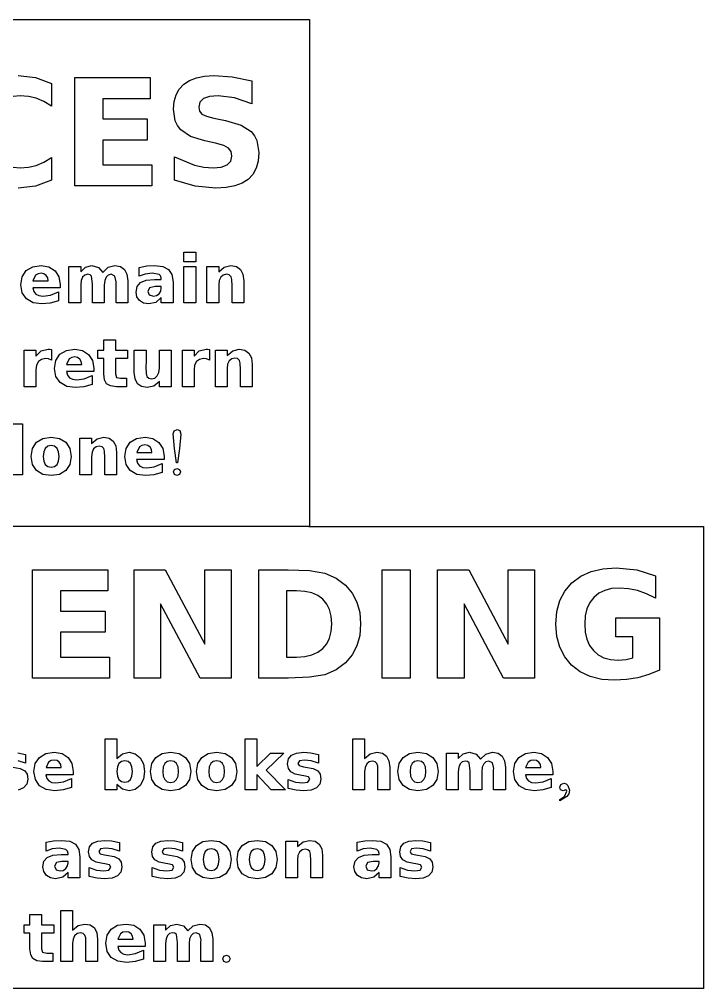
# Model space of a CAD drawing. Extents: x 17 to 137, y 184 to 258.
# Drawn here: x 84.6 to 136.6, y 184.2 to 257.7 of the extents above; entities that cross this region are included whole.
import ezdxf

# ---------------------------------------------------------------- set-up
doc = ezdxf.new("R2010")
doc.units = 0
doc.layers.add('Layer_1', color=7, linetype='CONTINUOUS')

msp = doc.modelspace()

# ---------------------------------------------------------------- linework, layer by layer
at = {"layer": 'Layer_1', "color": 7}
for points in [[(16.820162, 257.71943), (106.622726, 257.71943), (106.622726, 219.232619), (16.820162, 219.232619), (16.820162, 257.71943)], [(84.494215, 253.454319), (85.817131, 253.29998), (87.035318, 252.842469), (87.035318, 251.139216), (86.449648, 251.487854), (85.872255, 251.729015), (85.283828, 251.86957), (84.665092, 251.916428), (84.127655, 251.870949)], [(88.799207, 253.305492), (94.526334, 253.305492), (94.526334, 251.701453), (90.921386, 251.701453), (90.921386, 250.169077), (94.31136, 250.169077), (94.31136, 248.565039), (90.921386, 248.565039), (90.921386, 246.679882), (94.647602, 246.679882), (94.647602, 245.075847), (88.799207, 245.075847), (88.799207, 253.305492)], [(102.243348, 253.04642), (102.243348, 251.304578), (100.920431, 251.762089), (99.702245, 251.916428), (99.040784, 251.864058), (98.577767, 251.706965), (98.304913, 251.439622), (98.213966, 251.056533), (98.274596, 250.761629), (98.456499, 250.53839), (98.803762, 250.368887), (99.349467, 250.224198), (100.253461, 250.042297), (101.427545, 249.695028), (102.204763, 249.20445), (102.457973, 248.8937), (102.63884, 248.523696), (102.783538, 247.605924), (102.732892, 246.96858), (102.580963, 246.418054), (102.32775, 245.954345), (101.973253, 245.577451), (101.517464, 245.288064), (100.954878, 245.081359), (100.285497, 244.957335), (99.50932, 244.915993), (97.938356, 245.064823), (96.361882, 245.505795), (96.361882, 247.297243), (97.883235, 246.663347), (98.608081, 246.506249), (99.30537, 246.453884), (99.918593, 246.511762), (100.369215, 246.685397), (100.646198, 246.966513), (100.738531, 247.346855), (100.675137, 247.688606), (100.484971, 247.942166), (100.111519, 248.140601), (99.48727, 248.316994), (98.665961, 248.498894), (97.596602, 248.842022), (96.857975, 249.342253), (96.609583, 249.656788), (96.432161, 250.021623), (96.290223, 250.902192), (96.339833, 251.481308), (96.488661, 251.989459), (96.736708, 252.426643), (97.083973, 252.79286), (97.524255, 253.082244), (98.051354, 253.288948), (98.66527, 253.412973), (99.366005, 253.454319), (100.760578, 253.349589), (102.243348, 253.04642)], [(84.127655, 246.499359), (84.665092, 246.453884), (85.283828, 246.500737), (85.872255, 246.641299), (86.449648, 246.882454), (87.035318, 247.231099), (87.035318, 245.527842)], [(87.035318, 245.527842), (85.817131, 245.070335), (84.494215, 244.915993)], [(97.095366, 240.056409), (97.983373, 240.056409), (97.983373, 239.332111), (97.095366, 239.332111), (97.095366, 240.056409)], [(87.694389, 237.593303), (87.694389, 237.340293), (85.618235, 237.340293), (85.690792, 237.066822), (85.843959, 236.871486), (86.075882, 236.754284), (86.3847, 236.715216), (86.95769, 236.797072), (87.562924, 237.050079), (87.562924, 236.36547), (86.932886, 236.186877), (86.302847, 236.124864), (85.632498, 236.220362), (85.129584, 236.506857), (84.817045, 236.968223), (84.712866, 237.58338), (84.815185, 238.190473), (85.122142, 238.652463), (85.610793, 238.944536), (86.253235, 239.041896), (86.842346, 238.943295), (87.299995, 238.647502), (87.595788, 238.186752), (87.694389, 237.593303)], [(86.781575, 237.888476), (86.744368, 238.116678), (86.632748, 238.295274), (86.463455, 238.412474), (86.248277, 238.451543), (86.014491, 238.414955), (85.829075, 238.305197), (85.628158, 237.888476), (86.781575, 237.888476)], [(90.938841, 238.513556), (91.338197, 238.90547), (91.849174, 239.041896), (92.27085, 238.9681), (92.578431, 238.74672), (92.766323, 238.38457), (92.828959, 237.888476), (92.828959, 236.196797), (91.935991, 236.196797), (91.935991, 237.645393), (91.938531, 237.712364), (91.941071, 237.811582), (91.854257, 238.238223), (91.573962, 238.372168), (91.349477, 238.320077), (91.182049, 238.163809), (91.078486, 237.90894), (91.040661, 237.561056), (91.040661, 236.196797), (90.147693, 236.196797), (90.147693, 237.645393), (90.068318, 238.238223), (89.957936, 238.33868), (89.785546, 238.372168), (89.559202, 238.319457), (89.391151, 238.161329), (89.286971, 237.9077), (89.252244, 237.563537), (89.252244, 236.196797), (88.359276, 236.196797), (88.359276, 238.974922), (89.252244, 238.974922), (89.252244, 238.568127), (89.626796, 238.922832), (90.095603, 239.041896), (90.6041, 238.902989), (90.938962, 238.513556)], [(96.264408, 237.781819), (96.264408, 236.196797), (95.368959, 236.196797), (95.368959, 236.608556), (94.967123, 236.238966), (94.423902, 236.124864), (94.032606, 236.187496), (93.721928, 236.375393), (93.52101, 236.665606), (93.454037, 237.030236), (93.537753, 237.453774), (93.788902, 237.747091), (94.221742, 237.918242), (94.845581, 237.975293), (95.368959, 237.975293), (95.368959, 238.044748), (95.327409, 238.227061), (95.202767, 238.352325), (94.68435, 238.451543), (94.15353, 238.394492), (93.697123, 238.223341), (93.697123, 238.900508), (94.27011, 239.004688), (94.845581, 239.041896), (95.492361, 238.96748), (95.929546, 238.744239), (96.18069, 238.356045), (96.264408, 237.781819)], [(97.095366, 238.974922), (97.983373, 238.974922), (97.983373, 236.196797), (97.095366, 236.196797), (97.095366, 238.974922)], [(101.634623, 237.888476), (101.634623, 236.196797), (100.741655, 236.196797), (100.741655, 236.47213), (100.741655, 237.491601), (100.724298, 237.987697), (100.669731, 238.188614), (100.528343, 238.322559), (100.324945, 238.372168), (100.076897, 238.318216), (99.888381, 238.156367), (99.769319, 237.901499), (99.729631, 237.563537), (99.729631, 236.196797), (98.841625, 236.196797), (98.841625, 238.974922), (99.729631, 238.974922), (99.729631, 238.568127), (100.156272, 238.925313), (100.654846, 239.041896), (101.077765, 238.9681), (101.384106, 238.74672), (101.571998, 238.38457), (101.634631, 237.888476)], [(94.907591, 237.446954), (94.488392, 237.352697), (94.349485, 237.074883), (94.461107, 236.809473), (94.776126, 236.715216), (95.006809, 236.759864), (95.197806, 236.893809), (95.326169, 237.097207), (95.368959, 237.345255), (95.368959, 237.446954), (94.907591, 237.446954)], [(91.88886, 233.413713), (91.88886, 232.624922), (92.804155, 232.624922), (92.804155, 231.989922), (91.88886, 231.989922), (91.88886, 230.8117), (91.965757, 230.548771), (92.270854, 230.481797), (92.727261, 230.481797), (92.727261, 229.846797), (91.965757, 229.846797), (91.51617, 229.901368), (91.219136, 230.065079), (91.055424, 230.362114), (91.000854, 230.8117), (91.000854, 231.989922), (90.559331, 231.989922), (90.559331, 232.624922), (91.000854, 232.624922), (91.000854, 233.413713), (91.88886, 233.413713)], [(87.029623, 231.86838), (86.796459, 231.947755), (86.565777, 231.975046), (86.262537, 231.919853), (86.037437, 231.754283), (85.899769, 231.488252), (85.853882, 231.126725), (85.853882, 229.846802), (84.965873, 229.846802), (84.965873, 232.624927), (85.853882, 232.624927), (85.853882, 232.168523), (86.245796, 232.565398), (86.779097, 232.691902), (86.875834, 232.686934), (87.027142, 232.672061), (87.029682, 231.868388)], [(90.249271, 231.243303), (90.249271, 230.990293), (88.17312, 230.990293), (88.245676, 230.716822), (88.398841, 230.521486), (88.630765, 230.404284), (88.939584, 230.365216), (89.512572, 230.447072), (90.117806, 230.700079), (90.117806, 230.01547), (89.487767, 229.836877), (88.857729, 229.774864), (88.187381, 229.870362), (87.684466, 230.156857), (87.371928, 230.618223), (87.267748, 231.23338), (87.370068, 231.840473), (87.677027, 232.302463), (88.165678, 232.594536), (88.80812, 232.691896), (89.397229, 232.593295), (89.854876, 232.297502), (90.15067, 231.836752), (90.249271, 231.243303)], [(93.320091, 230.928284), (93.320091, 232.624922), (94.213062, 232.624922), (94.213062, 232.347111), (94.210522, 231.779082), (94.207982, 231.325159), (94.225339, 230.841466), (94.284871, 230.628146), (94.426258, 230.4942), (94.629656, 230.447072), (94.877701, 230.500402), (95.066217, 230.660393), (95.185279, 230.915259), (95.224967, 231.253223), (95.224967, 232.624922), (96.112976, 232.624922), (96.112976, 229.846797), (95.224967, 229.846797), (95.224967, 230.248633), (94.798326, 229.888966), (94.304714, 229.774864), (93.880553, 229.848658), (93.570496, 230.07004), (93.382599, 230.432187), (93.319967, 230.928284)], [(99.035091, 231.86838), (98.801928, 231.947755), (98.571245, 231.975046), (98.268006, 231.919853), (98.042905, 231.754283), (97.905237, 231.488252), (97.85935, 231.126725), (97.85935, 229.846802), (96.971341, 229.846802), (96.971341, 232.624927), (97.85935, 232.624927), (97.85935, 232.168523), (98.251264, 232.565398), (98.784565, 232.691902), (98.881303, 232.686934), (99.03261, 232.672061), (99.03515, 231.868388)], [(102.274584, 231.538476), (102.274584, 229.846797), (101.381616, 229.846797), (101.381616, 230.12213), (101.381616, 231.141601), (101.36426, 231.637697), (101.309689, 231.838614), (101.168304, 231.972559), (100.964904, 232.022168), (100.716857, 231.968216), (100.528343, 231.806367), (100.409278, 231.551499), (100.369593, 231.213537), (100.369593, 229.846797), (99.481584, 229.846797), (99.481584, 232.624922), (100.369593, 232.624922), (100.369593, 232.218127), (100.796234, 232.575313), (101.294808, 232.691896), (101.717726, 232.6181), (102.024064, 232.39672), (102.211959, 232.03457), (102.274593, 231.538476)], [(89.336459, 231.538476), (89.299251, 231.766678), (89.187632, 231.945274), (89.018337, 232.062474), (88.803158, 232.101543), (88.569373, 232.064955), (88.383959, 231.955197), (88.18304, 231.538476), (89.336459, 231.538476)], [(83.938959, 225.538782), (83.938959, 227.027061), (84.831928, 227.027061), (84.831928, 223.167452), (83.938959, 223.167452), (83.938959, 223.569288), (83.534642, 223.209622), (83.023665, 223.095519), (82.556097, 223.197219), (82.180306, 223.502317), (81.932881, 223.969884), (81.850405, 224.554035), (81.932881, 225.137564), (82.180306, 225.603272), (82.556097, 225.910229), (83.023665, 226.012551), (83.532162, 225.895968), (83.938959, 225.538782)], [(96.611674, 224.055461), (96.517415, 224.055461), (96.368588, 225.159269), (96.281771, 226.260596), (96.358665, 226.503683), (96.567027, 226.605381), (96.777245, 226.512982), (96.847319, 226.235792), (96.760501, 225.144387), (96.611674, 224.055461)], [(87.012261, 226.012551), (87.650359, 225.915811), (88.13095, 225.625596), (88.434186, 225.164228), (88.535267, 224.554035), (88.434186, 223.943838), (88.13095, 223.482471), (87.650359, 223.192257), (87.012261, 223.095519), (86.371058, 223.192257), (85.886126, 223.482471), (85.582889, 223.943838), (85.481812, 224.554035), (85.582889, 225.164228), (85.886126, 225.625596), (86.371058, 225.915811), (87.012261, 226.012551)], [(91.975678, 224.859131), (91.975678, 223.167452), (91.082709, 223.167452), (91.082709, 223.442785), (91.082709, 224.462256), (91.065353, 224.958352), (91.010782, 225.159269), (90.869395, 225.293215), (90.665997, 225.342824), (90.417948, 225.288872), (90.229433, 225.127022), (90.110371, 224.872153), (90.070683, 224.534192), (90.070683, 223.167452), (89.182677, 223.167452), (89.182677, 225.945577), (90.070683, 225.945577), (90.070683, 225.538782), (90.497324, 225.895968), (90.995898, 226.012551), (91.418816, 225.938755), (91.725157, 225.717375), (91.913049, 225.355224), (91.975683, 224.859131)], [(95.577319, 224.563958), (95.577319, 224.310949), (93.501165, 224.310949), (93.573721, 224.037477), (93.726889, 223.842141), (93.958813, 223.724939), (94.267632, 223.685872), (94.84062, 223.767727), (95.445854, 224.020734), (95.445854, 223.336125), (94.815815, 223.157532), (94.185777, 223.095519), (93.515428, 223.191017), (93.012514, 223.477512), (92.699975, 223.938878), (92.595796, 224.554035), (92.698114, 225.161128), (93.005072, 225.623115), (93.493724, 225.91519), (94.136165, 226.012551), (94.725276, 225.91395), (95.182924, 225.618157), (95.478718, 225.157407), (95.577319, 224.563958)], [(87.012261, 225.377551), (86.75181, 225.324219), (86.560815, 225.164231), (86.445472, 224.906259), (86.407027, 224.554035), (86.445472, 224.201187), (86.560815, 223.941359), (86.75181, 223.783229), (87.012261, 223.730519), (87.268367, 223.783229), (87.456264, 223.941359), (87.571603, 224.201187), (87.610053, 224.554035), (87.571603, 224.906259), (87.456264, 225.164231), (87.268367, 225.324219), (87.012261, 225.377551)], [(94.664507, 224.859131), (94.627298, 225.087333), (94.515678, 225.265929), (94.346384, 225.383129), (94.131206, 225.422199), (93.897421, 225.38561), (93.712007, 225.275852), (93.511088, 224.859131), (94.664507, 224.859131)], [(96.371069, 223.564327), (96.562065, 223.646183), (96.753062, 223.564327), (96.837396, 223.375811), (96.75554, 223.177375), (96.562065, 223.095519), (96.368588, 223.179856), (96.286732, 223.375811), (96.371069, 223.564327)], [(106.566829, 219.232292), (136.556911, 219.232292), (136.556911, 184.166531), (16.820162, 184.166531), (16.820162, 219.232292)], [(85.590922, 215.953818), (91.318047, 215.953818), (91.318047, 214.349783), (87.713101, 214.349783), (87.713101, 212.817404), (91.103075, 212.817404), (91.103075, 211.213368), (87.713101, 211.213368), (87.713101, 209.328211), (91.439315, 209.328211), (91.439315, 207.724173), (85.590922, 207.724173), (85.590922, 215.953818)], [(93.307936, 215.953818), (95.67816, 215.953818), (98.671259, 210.309374), (98.671259, 215.953818), (100.683196, 215.953818), (100.683196, 207.724173), (98.31297, 207.724173), (95.31987, 213.368618), (95.31987, 207.724173), (93.307936, 207.724173), (93.307936, 215.953818)], [(102.766789, 215.953818), (105.004724, 215.953818), (106.639073, 215.886288), (107.793872, 215.683723), (108.648251, 215.325428), (109.370349, 214.779729), (109.874704, 214.180278), (110.230243, 213.495397), (110.441077, 212.719558), (110.511365, 211.847265), (110.441077, 210.965318), (110.230243, 210.182594), (109.874704, 209.497709), (109.370349, 208.898263), (108.642738, 208.351181), (107.782849, 207.988756), (106.625292, 207.790319), (105.004724, 207.724173), (102.766789, 207.724173), (102.766789, 215.953818)], [(112.13745, 215.953818), (114.259629, 215.953818), (114.259629, 207.724173), (112.13745, 207.724173), (112.13745, 215.953818)], [(116.348734, 215.953818), (118.71896, 215.953818), (121.712059, 210.309374), (121.712059, 215.953818), (123.723993, 215.953818), (123.723993, 207.724173), (121.35377, 207.724173), (118.36067, 213.368618), (118.36067, 207.724173), (116.348734, 207.724173), (116.348734, 215.953818)], [(133.204896, 208.336022), (132.395982, 207.998403), (131.556763, 207.757247), (130.688595, 207.612553), (129.792874, 207.564322), (128.818255, 207.63598), (127.950435, 207.850954), (127.189414, 208.209244), (126.535192, 208.71085), (126.009471, 209.337857), (125.633955, 210.066838), (125.408646, 210.897796), (125.333543, 211.830729), (125.410024, 212.772615), (125.639468, 213.608394), (126.021873, 214.338066), (126.557242, 214.961632), (127.225588, 215.460821), (128.006935, 215.817387), (128.901282, 216.031329), (129.908631, 216.102645), (131.479593, 215.948306), (132.901727, 215.490799), (132.901727, 213.787543), (132.214081, 214.129291), (131.529202, 214.37183), (130.849825, 214.51652), (130.167699, 214.564757), (129.569974, 214.520311), (129.044596, 214.386984), (128.591567, 214.164776), (128.210886, 213.853687), (127.911851, 213.462667), (127.698255, 212.995167), (127.570098, 212.451188), (127.527381, 211.830729), (127.56872, 211.214744), (127.692742, 210.673175), (127.899448, 210.20602), (128.188839, 209.813281), (128.55436, 209.502188), (128.989475, 209.279979), (129.494182, 209.146654), (130.068481, 209.102213), (130.680331, 209.140799), (131.192962, 209.273091), (131.192962, 210.871614), (129.897604, 210.871614), (129.897604, 212.293749), (133.204896, 212.293749), (133.204896, 208.336022)], [(104.888968, 214.349783), (104.888968, 209.328211), (105.649644, 209.328211), (106.26149, 209.368517), (106.796168, 209.48944), (107.253678, 209.690978), (107.634019, 209.973131), (107.935462, 210.332109), (108.15078, 210.764124), (108.279972, 211.269176), (108.323039, 211.847265), (108.280317, 212.422593), (108.152158, 212.924887), (107.938564, 213.354147), (107.639534, 213.710372), (107.258846, 213.990111), (106.800302, 214.189925), (106.263902, 214.309815), (105.649644, 214.349783), (104.888968, 214.349783)], [(92.007626, 201.624564), (92.414421, 201.981752), (92.927879, 202.098333), (93.395445, 201.996011), (93.771238, 201.689057), (94.018663, 201.223347), (94.101142, 200.639817), (94.018663, 200.055667), (93.771238, 199.588099), (93.395445, 199.283002), (92.927879, 199.181304), (92.414421, 199.295403), (92.007626, 199.655073), (92.007626, 199.253236), (91.119616, 199.253236), (91.119616, 203.112845), (92.007626, 203.112845), (92.007626, 201.624564)], [(101.745946, 203.112845), (102.633953, 203.112845), (102.633953, 201.011887), (103.655905, 202.031361), (104.68778, 202.031361), (103.330965, 200.7564), (104.79444, 199.253236), (103.717917, 199.253236), (102.633953, 200.411615), (102.633953, 199.253236), (101.745946, 199.253236), (101.745946, 203.112845)], [(112.714578, 200.944916), (112.714578, 199.253236), (111.82161, 199.253236), (111.82161, 199.528567), (111.82161, 200.543079), (111.804253, 201.044134), (111.749683, 201.245054), (111.608298, 201.378996), (111.4049, 201.428608), (111.15685, 201.374656), (110.968336, 201.212807), (110.849274, 200.957936), (110.809586, 200.619974), (110.809586, 199.253236), (109.92158, 199.253236), (109.92158, 203.112845), (110.809586, 203.112845), (110.809586, 201.624564), (111.236227, 201.981752), (111.734801, 202.098333), (112.157719, 202.024537), (112.464058, 201.803157), (112.651952, 201.441008), (112.714586, 200.944916)], [(84.467001, 202.061122), (85.05487, 201.944539)], [(85.05487, 201.944544), (85.05487, 201.269858), (84.504206, 201.448451)], [(88.683796, 200.64974), (88.683796, 200.396733), (86.607645, 200.396733), (86.680201, 200.123259), (86.833366, 199.927923), (87.06529, 199.810721), (87.37411, 199.771653), (87.947097, 199.853509), (88.552331, 200.106518), (88.552331, 199.421907), (87.922292, 199.243314), (87.292254, 199.181304), (86.621905, 199.276801), (86.118991, 199.563294), (85.806453, 200.024661), (85.702273, 200.639817), (85.804593, 201.246911), (86.111549, 201.7089), (86.600202, 202.000972), (87.242645, 202.098333), (87.831753, 201.999732), (88.289401, 201.703939), (88.585195, 201.24319), (88.683796, 200.64974)], [(96.083036, 202.098333), (96.721134, 202.001593), (97.201725, 201.711381), (97.504961, 201.250012), (97.606042, 200.639817), (97.504961, 200.029622), (97.201725, 199.568256), (96.721134, 199.278042), (96.083036, 199.181304), (95.441833, 199.278042), (94.956901, 199.568256), (94.653664, 200.029622), (94.552584, 200.639817), (94.653664, 201.250012), (94.956901, 201.711381), (95.441833, 202.001593), (96.083036, 202.098333)], [(99.575536, 202.098333), (100.213634, 202.001593), (100.694225, 201.711381), (100.997461, 201.250012), (101.098542, 200.639817), (100.997461, 200.029622), (100.694225, 199.568256), (100.213634, 199.278042), (99.575536, 199.181304), (98.934333, 199.278042), (98.449401, 199.568256), (98.146164, 200.029622), (98.045084, 200.639817), (98.146164, 201.250012), (98.449401, 201.711381), (98.934333, 202.001593), (99.575536, 202.098333)], [(107.299715, 201.944544), (107.299715, 201.269858), (106.749049, 201.448451), (106.247995, 201.507983), (105.870965, 201.44349), (105.749421, 201.250012), (105.841199, 201.086304), (106.176062, 201.001967), (106.332331, 200.979643), (106.902838, 200.864919), (107.250106, 200.694387), (107.426837, 200.439519), (107.485751, 200.071791), (107.403893, 199.682977), (107.158328, 199.404544), (106.750289, 199.237114), (106.181023, 199.181304), (105.610517, 199.225951), (105.007761, 199.354935), (105.007761, 200.029621), (105.550985, 199.836147), (106.119011, 199.771653), (106.510924, 199.843589), (106.642392, 200.056907), (106.550613, 200.233022), (106.190946, 200.324798), (106.034674, 200.344638), (105.53052, 200.450676), (105.203719, 200.619968), (105.025125, 200.872976), (104.965594, 201.230164), (105.041248, 201.614635), (105.268209, 201.885007), (105.651443, 202.044995), (106.195905, 202.098327), (106.711844, 202.061122), (107.299715, 201.944539)], [(114.865145, 202.098333), (115.503243, 202.001593), (115.983834, 201.711381), (116.28707, 201.250012), (116.388151, 200.639817), (116.28707, 200.029622), (115.983834, 199.568256), (115.503243, 199.278042), (114.865145, 199.181304), (114.223942, 199.278042), (113.739011, 199.568256), (113.435774, 200.029622), (113.334696, 200.639817), (113.435774, 201.250012), (113.739011, 201.711381), (114.223942, 202.001593), (114.865145, 202.098333)], [(119.61028, 201.569993), (120.009636, 201.961907), (120.520613, 202.098333), (120.942289, 202.024537), (121.24987, 201.803157), (121.437762, 201.441008), (121.500398, 200.944916), (121.500398, 199.253236), (120.60743, 199.253236), (120.60743, 200.701829), (120.60997, 200.768804), (120.61251, 200.868022), (120.525693, 201.294663), (120.245398, 201.428608), (120.020915, 201.376515), (119.853485, 201.220246), (119.749924, 200.965378), (119.7121, 200.617493), (119.7121, 199.253236), (118.819129, 199.253236), (118.819129, 200.701829), (118.739754, 201.294663), (118.629373, 201.39512), (118.456981, 201.428608), (118.230638, 201.375896), (118.062587, 201.217768), (117.958407, 200.964138), (117.92368, 200.619974), (117.92368, 199.253236), (117.030712, 199.253236), (117.030712, 202.031361), (117.92368, 202.031361), (117.92368, 201.624564), (118.298231, 201.979272), (118.767039, 202.098333), (119.275536, 201.959429), (119.610398, 201.569993)], [(125.107001, 200.64974), (125.107001, 200.396733), (123.030847, 200.396733), (123.103403, 200.123259), (123.256571, 199.927923), (123.488492, 199.810721), (123.797312, 199.771653), (124.370299, 199.853509), (124.975536, 200.106518), (124.975536, 199.421907), (124.345495, 199.243314), (123.715456, 199.181304), (123.04511, 199.276801), (122.542196, 199.563294), (122.229655, 200.024661), (122.125475, 200.639817), (122.227795, 201.246911), (122.534754, 201.7089), (123.023405, 202.000972), (123.665847, 202.098333), (124.254958, 201.999732), (124.712606, 201.703939), (125.0084, 201.24319), (125.107001, 200.64974)], [(84.087488, 200.979643), (84.657993, 200.864919), (85.005261, 200.694387), (85.181992, 200.439519), (85.240905, 200.071791), (85.159048, 199.682977), (84.913485, 199.404544), (84.505446, 199.237114)], [(87.770985, 200.944916), (87.733775, 201.173118), (87.622155, 201.351714), (87.452862, 201.468914), (87.237683, 201.507983), (87.003898, 201.471394), (86.818485, 201.361634), (86.617565, 200.944916), (87.770985, 200.944916)], [(92.597975, 199.826224), (92.849122, 199.878313), (93.032058, 200.034583), (93.145537, 200.290071), (93.183366, 200.639817), (93.145537, 200.989563), (93.032058, 201.245054), (92.849122, 201.401321), (92.597975, 201.453413), (92.345587, 201.400701), (92.158933, 201.242573), (92.04545, 200.987702), (92.007626, 200.639817), (92.04545, 200.291312), (92.158933, 200.034583), (92.345587, 199.878313), (92.597975, 199.826224)], [(96.083036, 201.463333), (95.822584, 201.410002), (95.63159, 201.250012), (95.516247, 200.992043), (95.477799, 200.639817), (95.516247, 200.286971), (95.63159, 200.027143), (95.822584, 199.869012), (96.083036, 199.816304), (96.339142, 199.869012), (96.527039, 200.027143), (96.642378, 200.286971), (96.680828, 200.639817), (96.642378, 200.992043), (96.527039, 201.250012), (96.339142, 201.410002), (96.083036, 201.463333)], [(99.575536, 201.463333), (99.315084, 201.410002), (99.12409, 201.250012), (99.008747, 200.992043), (98.970299, 200.639817), (99.008747, 200.286971), (99.12409, 200.027143), (99.315084, 199.869012), (99.575536, 199.816304), (99.831642, 199.869012), (100.019539, 200.027143), (100.134878, 200.286971), (100.173328, 200.639817), (100.134878, 200.992043), (100.019539, 201.250012), (99.831642, 201.410002), (99.575536, 201.463333)], [(114.865145, 201.463333), (114.604694, 201.410002), (114.413699, 201.250012), (114.298356, 200.992043), (114.259911, 200.639817), (114.298356, 200.286971), (114.413699, 200.027143), (114.604694, 199.869012), (114.865145, 199.816304), (115.121251, 199.869012), (115.309148, 200.027143), (115.424487, 200.286971), (115.462937, 200.639817), (115.424487, 200.992043), (115.309148, 201.250012), (115.121251, 201.410002), (114.865145, 201.463333)], [(124.194187, 200.944916), (124.156978, 201.173118), (124.04536, 201.351714), (123.876066, 201.468914), (123.660886, 201.507983), (123.427101, 201.471394), (123.241687, 201.361634), (123.04077, 200.944916), (124.194187, 200.944916)], [(125.625417, 198.404916), (125.625417, 198.516538), (125.995007, 198.749701), (126.158719, 199.151538), (126.136395, 199.233393), (126.101667, 199.253234), (125.888347, 199.181301), (125.69115, 199.250133), (125.625417, 199.456631), (125.722155, 199.667471), (125.945398, 199.751807), (126.11593, 199.708399), (126.255456, 199.578176), (126.362116, 199.228429), (126.316072, 198.960228), (126.177941, 198.733575), (125.625417, 198.404913)], [(89.187331, 194.158911), (89.187331, 192.573892), (88.291882, 192.573892), (88.291882, 192.985648), (87.890046, 192.616058), (87.346824, 192.501956), (86.955529, 192.564588), (86.64485, 192.752485), (86.443932, 193.042698), (86.376959, 193.407328), (86.460676, 193.830866), (86.711824, 194.124183), (87.144665, 194.295335), (87.768504, 194.352385), (88.291882, 194.352385), (88.291882, 194.42184), (88.250332, 194.604153), (88.12569, 194.729417), (87.607273, 194.828635), (87.076453, 194.771587), (86.620046, 194.600433), (86.620046, 195.277603), (87.193036, 195.381783), (87.768504, 195.418988), (88.415284, 195.344572), (88.852469, 195.121331), (89.103613, 194.733137), (89.187331, 194.158911)], [(92.188699, 195.265199), (92.188699, 194.59051), (91.638036, 194.769106), (91.136981, 194.828635), (90.759949, 194.764145), (90.638405, 194.570667), (90.730183, 194.406956), (91.065046, 194.322622), (91.221315, 194.300299), (91.791822, 194.185577), (92.13909, 194.015045), (92.315821, 193.760177), (92.374735, 193.392449), (92.292877, 193.003635), (92.047312, 192.725202), (91.639274, 192.55777), (91.070007, 192.501959), (90.499501, 192.546609), (89.896745, 192.675593), (89.896745, 193.350279), (90.439969, 193.156805), (91.007995, 193.092311), (91.399911, 193.164244), (91.531376, 193.377565), (91.439597, 193.55368), (91.07993, 193.645455), (90.923661, 193.665296), (90.419504, 193.771336), (90.092703, 193.940629), (89.914109, 194.193635), (89.854578, 194.550824), (89.930232, 194.935295), (90.157196, 195.205667), (90.540427, 195.365656), (91.084892, 195.418988), (91.600828, 195.381783), (92.188699, 195.265199)], [(96.980965, 195.265199), (96.980965, 194.59051), (96.430299, 194.769106), (95.929245, 194.828635), (95.552215, 194.764145), (95.430671, 194.570667), (95.522449, 194.406956), (95.857312, 194.322622), (96.013581, 194.300299), (96.584088, 194.185577), (96.931356, 194.015045), (97.108087, 193.760177), (97.167001, 193.392449), (97.085143, 193.003635), (96.839578, 192.725202), (96.431539, 192.55777), (95.862273, 192.501959), (95.291767, 192.546609), (94.689011, 192.675593), (94.689011, 193.350279), (95.232235, 193.156805), (95.800261, 193.092311), (96.192174, 193.164244), (96.323642, 193.377565), (96.231863, 193.55368), (95.872196, 193.645455), (95.715924, 193.665296), (95.21177, 193.771336), (94.884969, 193.940629), (94.706375, 194.193635), (94.646844, 194.550824), (94.722498, 194.935295), (94.949459, 195.205667), (95.332693, 195.365656), (95.877155, 195.418988), (96.393094, 195.381783), (96.980965, 195.265199)], [(99.158815, 195.418988), (99.796915, 195.322248), (100.277507, 195.032036), (100.580743, 194.570666), (100.681824, 193.960472), (100.580743, 193.350277), (100.277507, 192.888911), (99.796915, 192.598695), (99.158815, 192.501956), (98.517614, 192.598695), (98.032683, 192.888911), (97.729446, 193.350277), (97.628366, 193.960472), (97.729446, 194.570666), (98.032683, 195.032036), (98.517614, 195.322248), (99.158815, 195.418988)], [(102.651315, 195.418988), (103.289415, 195.322248), (103.770007, 195.032036), (104.073243, 194.570666), (104.174324, 193.960472), (104.073243, 193.350277), (103.770007, 192.888911), (103.289415, 192.598695), (102.651315, 192.501956), (102.010114, 192.598695), (101.525183, 192.888911), (101.221946, 193.350277), (101.120866, 193.960472), (101.221946, 194.570666), (101.525183, 195.032036), (102.010114, 195.322248), (102.651315, 195.418988)], [(107.614735, 194.265571), (107.614735, 192.573892), (106.721767, 192.573892), (106.721767, 192.849222), (106.721767, 193.868696), (106.70441, 194.364789), (106.649839, 194.565706), (106.508455, 194.699651), (106.305054, 194.74926), (106.057007, 194.69531), (105.868493, 194.533462), (105.749429, 194.278591), (105.709743, 193.940629), (105.709743, 192.573892), (104.821734, 192.573892), (104.821734, 195.352017), (105.709743, 195.352017), (105.709743, 194.945219), (106.136384, 195.302408), (106.634958, 195.418988), (107.057875, 195.345192), (107.364214, 195.123812), (107.552109, 194.761663), (107.614743, 194.265571)], [(112.811315, 194.158911), (112.811315, 192.573892), (111.915866, 192.573892), (111.915866, 192.985648), (111.51403, 192.616058), (110.970808, 192.501956), (110.579513, 192.564588), (110.268834, 192.752485), (110.067918, 193.042698), (110.000946, 193.407328), (110.084661, 193.830866), (110.335808, 194.124183), (110.76865, 194.295335), (111.392488, 194.352385), (111.915866, 194.352385), (111.915866, 194.42184), (111.874317, 194.604153), (111.749674, 194.729417), (111.231257, 194.828635), (110.700437, 194.771587), (110.24403, 194.600433), (110.24403, 195.277603), (110.81702, 195.381783), (111.392488, 195.418988), (112.039269, 195.344572), (112.476453, 195.121331), (112.727598, 194.733137), (112.811315, 194.158911)], [(115.812683, 195.265199), (115.812683, 194.59051), (115.26202, 194.769106), (114.760965, 194.828635), (114.383933, 194.764145), (114.262392, 194.570667), (114.354167, 194.406956), (114.68903, 194.322622), (114.845299, 194.300299), (115.415807, 194.185577), (115.763074, 194.015045), (115.939806, 193.760177), (115.998719, 193.392449), (115.916861, 193.003635), (115.671296, 192.725202), (115.263258, 192.55777), (114.693991, 192.501959), (114.123485, 192.546609), (113.520731, 192.675593), (113.520731, 193.350279), (114.063953, 193.156805), (114.631981, 193.092311), (115.023895, 193.164244), (115.15536, 193.377565), (115.063581, 193.55368), (114.703914, 193.645455), (114.547645, 193.665296), (114.043488, 193.771336), (113.716687, 193.940629), (113.538093, 194.193635), (113.478562, 194.550824), (113.554216, 194.935295), (113.78118, 195.205667), (114.164411, 195.365656), (114.708876, 195.418988), (115.224812, 195.381783), (115.812683, 195.265199)], [(99.158815, 194.783988), (98.898365, 194.730656), (98.70737, 194.570667), (98.592028, 194.312698), (98.553581, 193.960472), (98.592028, 193.607625), (98.70737, 193.347796), (98.898365, 193.189667), (99.158815, 193.136956), (99.414923, 193.189667), (99.602821, 193.347796), (99.71816, 193.607625), (99.75661, 193.960472), (99.71816, 194.312698), (99.602821, 194.570667), (99.414923, 194.730656), (99.158815, 194.783988)], [(102.651315, 194.783988), (102.390865, 194.730656), (102.19987, 194.570667), (102.084528, 194.312698), (102.046081, 193.960472), (102.084528, 193.607625), (102.19987, 193.347796), (102.390865, 193.189667), (102.651315, 193.136956), (102.907423, 193.189667), (103.095321, 193.347796), (103.21066, 193.607625), (103.24911, 193.960472), (103.21066, 194.312698), (103.095321, 194.570667), (102.907423, 194.730656), (102.651315, 194.783988)], [(87.830517, 193.824046), (87.411315, 193.729789), (87.272411, 193.451978), (87.38403, 193.186568), (87.699049, 193.092308), (87.929733, 193.136957), (88.120731, 193.270901), (88.249093, 193.474301), (88.291882, 193.722347), (88.291882, 193.824046), (87.830517, 193.824046)], [(111.454501, 193.824046), (111.035299, 193.729789), (110.896395, 193.451978), (111.008017, 193.186568), (111.323036, 193.092308), (111.553717, 193.136957), (111.744715, 193.270901), (111.873077, 193.474301), (111.915866, 193.722347), (111.915866, 193.824046), (111.454501, 193.824046)], [(86.285183, 189.790805), (86.285183, 189.002017), (87.200475, 189.002017), (87.200475, 188.367017), (86.285183, 188.367017), (86.285183, 187.188792), (86.362078, 186.925863), (86.667174, 186.858892), (87.123581, 186.858892), (87.123581, 186.223892), (86.362078, 186.223892), (85.912492, 186.278461), (85.615456, 186.442171), (85.451745, 186.739207), (85.397174, 187.188792), (85.397174, 188.367017), (84.955651, 188.367017), (84.955651, 189.002017), (85.397174, 189.002017), (85.397174, 189.790805), (86.285183, 189.790805)], [(90.539187, 187.915571), (90.539187, 186.223892), (89.646219, 186.223892), (89.646219, 186.499222), (89.646219, 187.513735), (89.628862, 188.014789), (89.574292, 188.215706), (89.432904, 188.349651), (89.229506, 188.39926), (88.981458, 188.34531), (88.792942, 188.183462), (88.67388, 187.928591), (88.634192, 187.590629), (88.634192, 186.223892), (87.746186, 186.223892), (87.746186, 190.083501), (88.634192, 190.083501), (88.634192, 188.595219), (89.060833, 188.952408), (89.559407, 189.068988), (89.982326, 188.995192), (90.288667, 188.773812), (90.476558, 188.411663), (90.539192, 187.915571)], [(94.140828, 187.620395), (94.140828, 187.367385), (92.064674, 187.367385), (92.137231, 187.093914), (92.290398, 186.898578), (92.522322, 186.781376), (92.831142, 186.742308), (93.404129, 186.824164), (94.009363, 187.077171), (94.009363, 186.392562), (93.379324, 186.213969), (92.749286, 186.151956), (92.078937, 186.247455), (91.576023, 186.533949), (91.263484, 186.995315), (91.159305, 187.610472), (91.261623, 188.217566), (91.568581, 188.679555), (92.057233, 188.971628), (92.699674, 189.068988), (93.288785, 188.970387), (93.746433, 188.674594), (94.042227, 188.213845), (94.140828, 187.620395)], [(97.38528, 188.540648), (97.784636, 188.932562), (98.295613, 189.068988), (98.717289, 188.995192), (99.02487, 188.773812), (99.212762, 188.411663), (99.275398, 187.915571), (99.275398, 186.223892), (98.38243, 186.223892), (98.38243, 187.672485), (98.38497, 187.739456), (98.38751, 187.838677), (98.300693, 188.265318), (98.020398, 188.39926), (97.795915, 188.34717), (97.628485, 188.190901), (97.524924, 187.936033), (97.4871, 187.588148), (97.4871, 186.223892), (96.594129, 186.223892), (96.594129, 187.672485), (96.514754, 188.265318), (96.404373, 188.365774), (96.231981, 188.39926), (96.005638, 188.34655), (95.837587, 188.188421), (95.733407, 187.934793), (95.69868, 187.590629), (95.69868, 186.223892), (94.805712, 186.223892), (94.805712, 189.002017), (95.69868, 189.002017), (95.69868, 188.595219), (96.073231, 188.949927), (96.542039, 189.068988), (97.050536, 188.930081), (97.385398, 188.540648)], [(93.228017, 187.915571), (93.190807, 188.143773), (93.079187, 188.322366), (92.909894, 188.439568), (92.694715, 188.478635), (92.46093, 188.442049), (92.275517, 188.332289), (92.074597, 187.915571), (93.228017, 187.915571)], [(100.123719, 186.625728), (100.317196, 186.707581), (100.510671, 186.625728), (100.592526, 186.432251), (100.510671, 186.233812), (100.317196, 186.151956), (100.123719, 186.236292), (100.041863, 186.432251), (100.123719, 186.625728)]]:
    msp.add_lwpolyline(points, dxfattribs=at)

doc.saveas('drawing.dxf')
